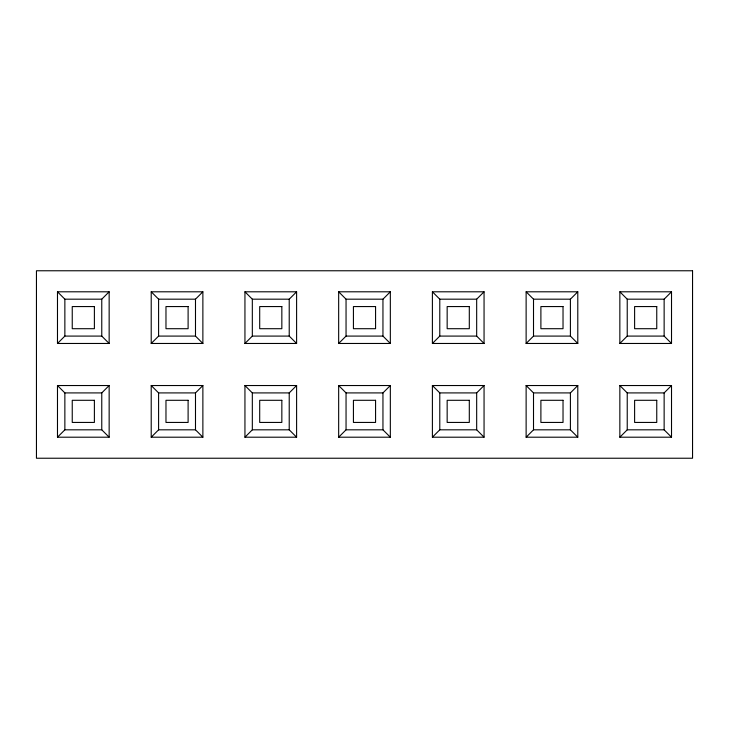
<?xml version="1.0" encoding="UTF-8"?>
<svg xmlns="http://www.w3.org/2000/svg" width="729" height="729" viewBox="0 0 729 729"><rect width="100%" height="100%" fill="white"/><g stroke="black" fill="none" stroke-linecap="round" stroke-linejoin="round"><path stroke-width="1.09" d="M57.482 343.468L64.863 336.087L101.768 336.087L109.15 343.468L57.482 343.468L57.482 291.8L109.15 291.8L109.15 343.468M101.768 336.087L101.768 299.182L109.15 291.8M57.482 437.2L64.863 429.818L101.768 429.818L109.15 437.2L57.482 437.2L57.482 385.532L109.15 385.532L109.15 437.2M57.482 385.532L64.863 392.913L101.768 392.913L109.15 385.532M151.213 343.468L158.594 336.087L158.594 299.182L151.213 291.8L202.872 291.8L202.872 343.468L151.213 343.468L151.213 291.8M202.872 343.468L195.49 336.087L195.49 299.182L202.872 291.8M151.213 437.2L158.594 429.818L158.594 392.913L151.213 385.532L151.213 437.2L202.872 437.2L202.872 385.532L151.213 385.532M158.594 392.913L195.49 392.913L202.872 385.532M244.944 343.468L252.325 336.087L252.325 299.182L244.944 291.8L296.603 291.8L296.603 343.468L244.944 343.468L244.944 291.8M252.325 299.182L289.222 299.182L296.603 291.8M244.944 437.2L252.325 429.818L252.325 392.913L244.944 385.532L296.603 385.532L296.603 437.2L244.944 437.2L244.944 385.532M252.325 392.913L289.222 392.913L296.603 385.532M338.666 343.468L346.047 336.087L346.047 299.182L338.666 291.8L338.666 343.468L390.334 343.468L390.334 291.8L338.666 291.8M346.047 299.182L382.953 299.182L390.334 291.8M338.666 437.2L346.047 429.818L346.047 392.913L338.666 385.532L390.334 385.532L390.334 437.2L338.666 437.2L338.666 385.532M346.047 392.913L382.953 392.913L390.334 385.532M432.397 343.468L439.778 336.087L439.778 299.182L432.397 291.8L484.056 291.8L484.056 343.468L432.397 343.468L432.397 291.8M484.056 343.468L476.675 336.087L476.675 299.182L484.056 291.8M432.397 437.2L439.778 429.818L476.675 429.818L484.056 437.2L432.397 437.2L432.397 385.532L484.056 385.532L484.056 437.2M432.397 385.532L439.778 392.913L476.675 392.913L484.056 385.532M526.128 343.468L533.51 336.087L533.51 299.182L526.128 291.8L577.787 291.8L577.787 343.468L526.128 343.468L526.128 291.8M533.51 299.182L570.406 299.182L577.787 291.8M526.128 437.2L533.51 429.818L570.406 429.818L577.787 437.2L526.128 437.2L526.128 385.532L577.787 385.532L577.787 437.2M526.128 385.532L533.51 392.913L570.406 392.913L577.787 385.532M619.85 343.468L627.232 336.087L627.232 299.182L619.85 291.8L619.85 343.468L671.518 343.468L671.518 291.8L619.85 291.8M627.232 299.182L664.137 299.182L671.518 291.8M619.85 437.2L627.232 429.818L627.232 392.913L619.85 385.532L671.518 385.532L671.518 437.2L619.85 437.2L619.85 385.532M627.232 392.913L664.137 392.913L671.518 385.532M57.482 291.8L64.863 299.182L101.768 299.182M158.594 299.182L195.49 299.182M439.778 299.182L476.675 299.182M158.594 336.087L195.49 336.087M252.325 336.087L289.222 336.087L296.603 343.468M346.047 336.087L382.953 336.087L390.334 343.468M439.778 336.087L476.675 336.087M533.51 336.087L570.406 336.087L577.787 343.468M627.232 336.087L664.137 336.087L671.518 343.468M158.594 429.818L195.49 429.818L202.872 437.2M252.325 429.818L289.222 429.818L296.603 437.2M346.047 429.818L382.953 429.818L390.334 437.2M627.232 429.818L664.137 429.818L671.518 437.2M664.137 299.182L664.137 336.087M664.137 392.913L664.137 429.818M570.406 299.182L570.406 336.087M570.406 392.913L570.406 429.818M533.51 392.913L533.51 429.818M476.675 392.913L476.675 429.818M439.778 392.913L439.778 429.818M382.953 299.182L382.953 336.087M382.953 392.913L382.953 429.818M289.222 299.182L289.222 336.087M289.222 392.913L289.222 429.818M195.49 392.913L195.49 429.818M101.768 392.913L101.768 429.818M64.863 299.182L64.863 336.087M64.863 392.913L64.863 429.818M692.55 270.769L36.45 270.769L36.45 458.231L692.55 458.231L692.55 270.769M94.387 306.563L72.244 306.563L72.244 328.706L94.387 328.706L94.387 306.563M188.109 306.563L165.975 306.563L165.975 328.706L188.109 328.706L188.109 306.563M281.841 306.563L259.697 306.563L259.697 328.706L281.841 328.706L281.841 306.563M375.572 306.563L353.428 306.563L353.428 328.706L375.572 328.706L375.572 306.563M469.303 306.563L447.159 306.563L447.159 328.706L469.303 328.706L469.303 306.563M563.025 306.563L540.891 306.563L540.891 328.706L563.025 328.706L563.025 306.563M656.756 306.563L634.613 306.563L634.613 328.706L656.756 328.706L656.756 306.563M94.387 400.294L72.244 400.294L72.244 422.437L94.387 422.437L94.387 400.294M188.109 400.294L165.975 400.294L165.975 422.437L188.109 422.437L188.109 400.294M281.841 400.294L259.697 400.294L259.697 422.437L281.841 422.437L281.841 400.294M375.572 400.294L353.428 400.294L353.428 422.437L375.572 422.437L375.572 400.294M469.303 400.294L447.159 400.294L447.159 422.437L469.303 422.437L469.303 400.294M563.025 400.294L540.891 400.294L540.891 422.437L563.025 422.437L563.025 400.294M656.756 400.294L634.613 400.294L634.613 422.437L656.756 422.437L656.756 400.294"/></g></svg>
